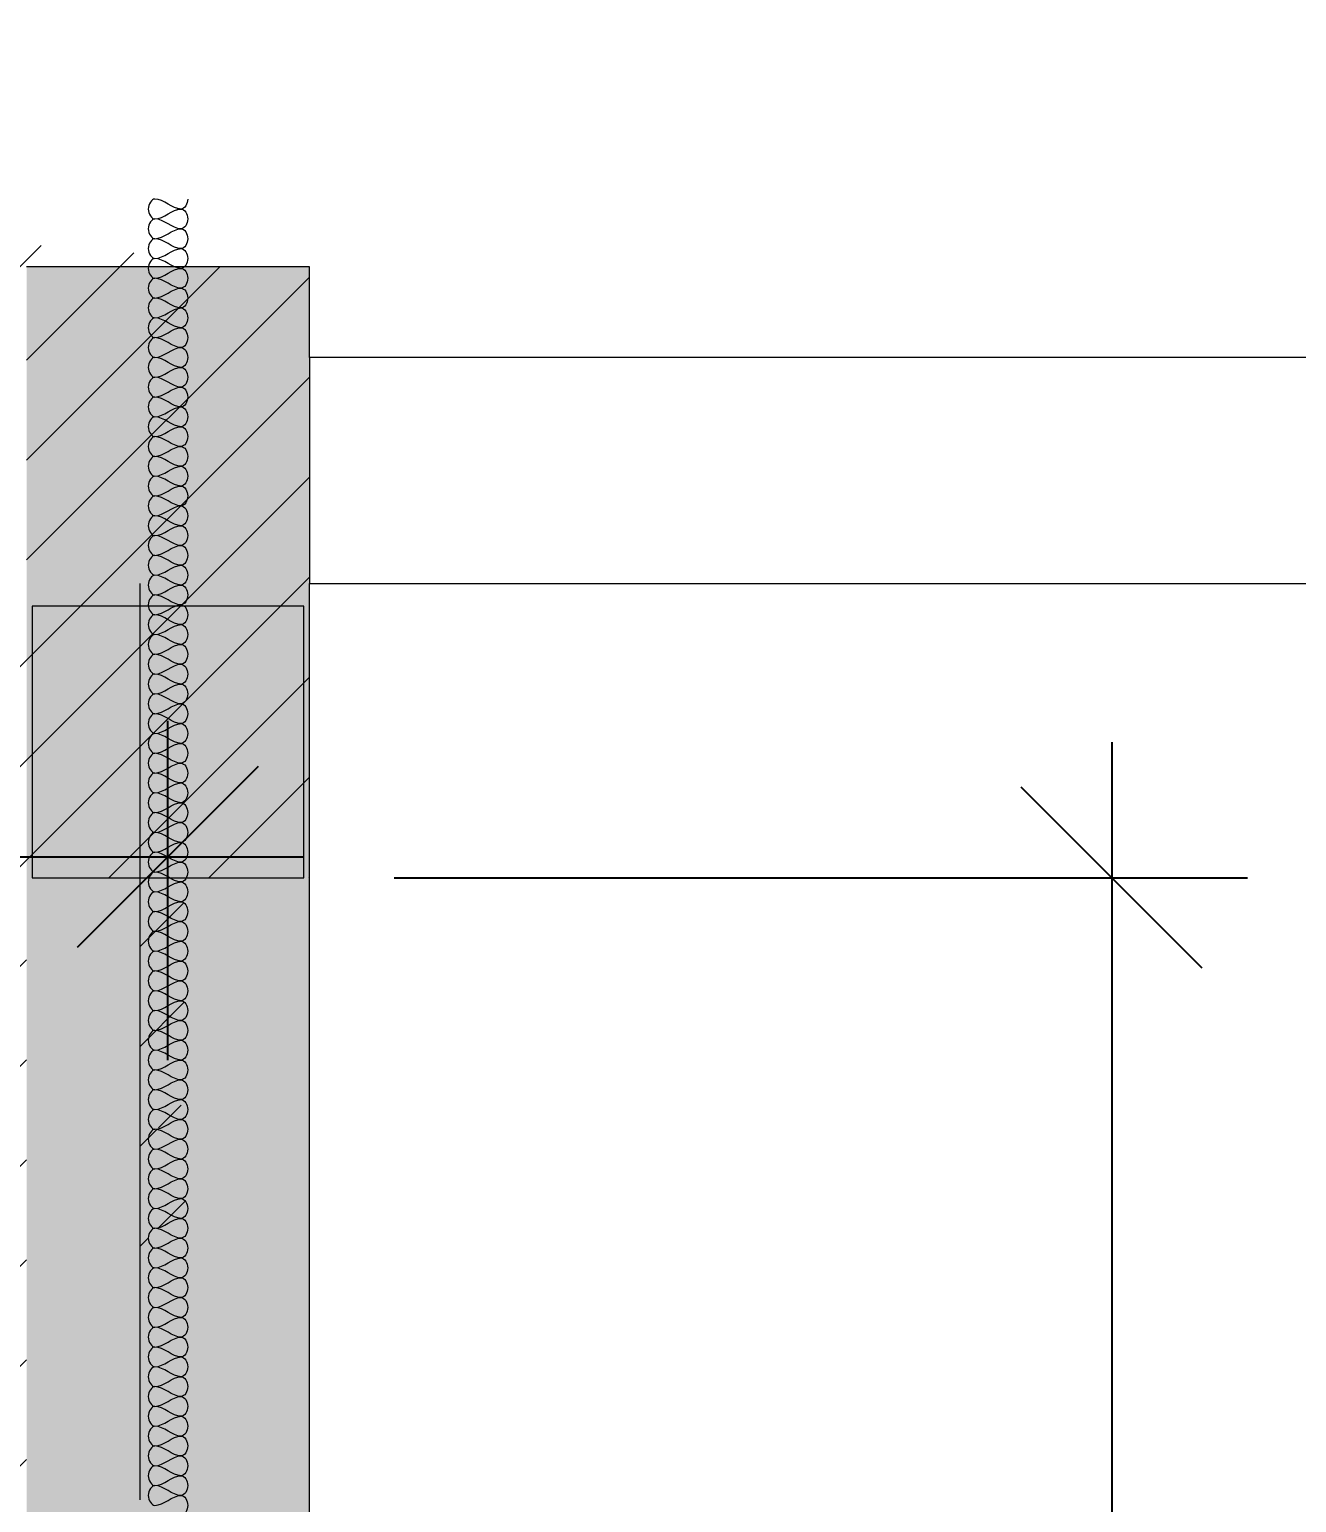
# Model space of a CAD drawing. Header units: inches. Extents: x 1913 to 24953, y -2945 to 1064.
# Drawn here: x 16488.9 to 16600.9, y -362 to -231.7 of the extents above; entities that cross this region are included whole.
import ezdxf

# ---------------------------------------------------------------- set-up
doc = ezdxf.new("R2010")
doc.units = ezdxf.units.IN
doc.header["$MEASUREMENT"] = 0
doc.linetypes.add('Overhead 1_16_', pattern=[0.101562, 0.0625, -0.039062])
for name, color, linetype, lineweight in [('A-ANNO-DIMS', 211, 'Continuous', 9), ('A-COLS', 52, 'Continuous', 9), ('A-DETL', 90, 'Continuous', 9), ('A-FLOR-OVHD', 1, 'Overhead 1_16_', 9), ('A-WALL', 113, 'Continuous', 13)]:
    doc.layers.add(name, color=color, linetype=linetype, lineweight=lineweight)
doc.styles.add('Arial', font='arial.ttf', dxfattribs={"height": 12})
doc.dimstyles.new('Linear_-_3_32__Arial', dxfattribs={"dimscale": 12, "dimtxt": 12.243113, "dimasz": 1.333333, "dimexe": 1, "dimexo": 0.666667, "dimgap": 0.666667, "dimtad": 1, "dimdec": 5, "dimrnd": 0.03125, "dimzin": 1, "dimdsep": 46, "dimlunit": 4, "dimtxsty": 'Arial', "dimblk1": 'OBLIQUE', "dimblk2": 'OBLIQUE', "dimsah": 1, "dimcen": 0.09, "dimdle": 1, "dimazin": 0, "dimtfac": 1, "dimtdec": 4, "dimtix": 1, "dimtmove": 0, "dimatfit": 3, "dimfxl": 1, "dimtvp": 1, "dimtfill": 1, "dimfrac": 2, "dimtolj": 1, "dimtzin": 0, "dimarcsym": 2})

# ---------------------------------------------------------------- blocks, each defined once
blk = doc.blocks.new('_Oblique')
at = {"color": 0, "linetype": 'ByBlock', "lineweight": -2}
blk.add_line((-0.5, -0.5), (0.5, 0.5), dxfattribs=at)
blk = doc.blocks.new('*D324')
at = {"layer": 'A-ANNO-DIMS', "color": 0, "lineweight": -2, "transparency": 16777216}
for p, q in [((16737.05, 581.29), (16737.05, -1746.71)), ((16506.43, 569.29), (16749.05, 569.29)), ((16509.15, -1734.71), (16749.05, -1734.71))]:
    blk.add_line(p, q, dxfattribs=at)
at = {"layer": 'Defpoints', "color": 0, "lineweight": 0, "transparency": 16777216}
for p in [(16498.43, 569.29), (16501.15, -1734.71), (16737.05, -1734.71)]:
    blk.add_point(p, dxfattribs=at)
at = {"layer": 'A-ANNO-DIMS', "color": 0, "lineweight": -2, "transparency": 16777216, "xscale": 16, "yscale": 16, "zscale": 16}
for p, rotation in [((16737.05, 569.29), 90), ((16737.05, -1734.71), 270)]:
    blk.add_blockref('_Oblique', p, dxfattribs=dict(at, rotation=rotation))
at = {"layer": 'A-ANNO-DIMS', "color": 0, "lineweight": 0, "transparency": 16777216, "insert": (16722.92, -582.71), "char_height": 12, "width": 73.4587, "attachment_point": 5, "rotation": 90, "style": 'Arial'}
blk.add_mtext('\\A1;192\'-0"', dxfattribs=at)
blk = doc.blocks.new('*D379')
at = {"layer": 'A-ANNO-DIMS', "color": 0, "lineweight": -2, "transparency": 16777216}
for p, q in [((16584.59, -294.71), (16584.59, -606.71)), ((16521.15, -306.71), (16596.59, -306.71)), ((16521.15, -594.71), (16596.59, -594.71))]:
    blk.add_line(p, q, dxfattribs=at)
at = {"layer": 'Defpoints', "color": 0, "lineweight": 0, "transparency": 16777216}
for p in [(16513.15, -306.71), (16513.15, -594.71), (16584.59, -594.71)]:
    blk.add_point(p, dxfattribs=at)
at = {"layer": 'A-ANNO-DIMS', "color": 0, "lineweight": -2, "transparency": 16777216, "xscale": 16, "yscale": 16, "zscale": 16}
for p, rotation in [((16584.59, -306.71), 90), ((16584.59, -594.71), 270)]:
    blk.add_blockref('_Oblique', p, dxfattribs=dict(at, rotation=rotation))
at = {"layer": 'A-ANNO-DIMS', "color": 0, "lineweight": 0, "transparency": 16777216, "insert": (16570.47, -450.71), "char_height": 12, "width": 51.3081, "attachment_point": 5, "rotation": 90, "style": 'Arial'}
blk.add_mtext('\\A1;24\'-0"', dxfattribs=at)
blk = doc.blocks.new('*D389')
at = {"layer": 'A-ANNO-DIMS', "color": 0, "lineweight": -2, "transparency": 16777216}
for p, q in [((16705.05, -1182.71), (16705.05, -258.71)), ((16661.39, -270.71), (16717.05, -270.71)), ((16521.65, -1170.71), (16717.05, -1170.71))]:
    blk.add_line(p, q, dxfattribs=at)
at = {"layer": 'Defpoints', "color": 0, "lineweight": 0, "transparency": 16777216}
for p in [(16653.39, -270.71), (16705.05, -270.71), (16513.65, -1170.71)]:
    blk.add_point(p, dxfattribs=at)
at = {"layer": 'A-ANNO-DIMS', "color": 0, "lineweight": -2, "transparency": 16777216, "xscale": 16, "yscale": 16, "zscale": 16}
for p, rotation in [((16705.05, -270.71), 90), ((16705.05, -1170.71), 270)]:
    blk.add_blockref('_Oblique', p, dxfattribs=dict(at, rotation=rotation))
at = {"layer": 'A-ANNO-DIMS', "color": 0, "lineweight": 0, "transparency": 16777216, "insert": (16690.92, -720.71), "char_height": 12, "width": 62.3834, "attachment_point": 5, "rotation": 90, "style": 'Arial'}
blk.add_mtext('\\A1;75\'-0"', dxfattribs=at)
blk = doc.blocks.new('*D390')
at = {"layer": 'A-ANNO-DIMS', "color": 0, "lineweight": -2, "transparency": 16777216}
for p, q in [((16705.05, -282.71), (16705.05, 581.29)), ((16509.15, 569.29), (16717.05, 569.29)), ((16674.23, -270.71), (16717.05, -270.71))]:
    blk.add_line(p, q, dxfattribs=at)
at = {"layer": 'Defpoints', "color": 0, "lineweight": 0, "transparency": 16777216}
for p in [(16501.15, 569.29), (16705.05, 569.29), (16666.23, -270.71)]:
    blk.add_point(p, dxfattribs=at)
at = {"layer": 'A-ANNO-DIMS', "color": 0, "lineweight": -2, "transparency": 16777216, "xscale": 16, "yscale": 16, "zscale": 16}
for p, rotation in [((16705.05, 569.29), 90), ((16705.05, -270.71), 270)]:
    blk.add_blockref('_Oblique', p, dxfattribs=dict(at, rotation=rotation))
at = {"layer": 'A-ANNO-DIMS', "color": 0, "lineweight": 0, "transparency": 16777216, "insert": (16690.92, 149.29), "char_height": 12, "width": 62.3834, "attachment_point": 5, "rotation": 90, "style": 'Arial'}
blk.add_mtext('\\A1;70\'-0"', dxfattribs=at)
blk = doc.blocks.new('*D391')
at = {"layer": 'A-ANNO-DIMS', "color": 0, "lineweight": -2, "transparency": 16777216}
for p, q in [((16381.15, -318.6), (16381.15, -292.85)), ((16501.15, -322.85), (16501.15, -292.85)), ((16369.15, -304.85), (16513.15, -304.85))]:
    blk.add_line(p, q, dxfattribs=at)
at = {"layer": 'Defpoints', "color": 0, "lineweight": 0, "transparency": 16777216}
for p in [(16501.15, -304.85), (16381.15, -326.6), (16501.15, -330.85)]:
    blk.add_point(p, dxfattribs=at)
at = {"layer": 'A-ANNO-DIMS', "color": 0, "lineweight": -2, "transparency": 16777216, "xscale": 16, "yscale": 16, "zscale": 16, "rotation": 180}
blk.add_blockref('_Oblique', (16381.15, -304.85), dxfattribs=at)
at = {"layer": 'A-ANNO-DIMS', "color": 0, "lineweight": -2, "transparency": 16777216, "xscale": 16, "yscale": 16, "zscale": 16}
blk.add_blockref('_Oblique', (16501.15, -304.85), dxfattribs=at)
at = {"layer": 'A-ANNO-DIMS', "color": 0, "lineweight": 0, "transparency": 16777216, "insert": (16441.15, -290.73), "char_height": 12, "width": 62.3834, "attachment_point": 5, "style": 'Arial'}
blk.add_mtext('\\A1;10\'-0"', dxfattribs=at)

msp = doc.modelspace()

# ---------------------------------------------------------------- hatches: boundary and pattern name
at = {"lineweight": 0, "ltscale": 0.5}
h = msp.add_hatch(dxfattribs=at)
h.set_pattern_fill('ANSI31', color=256, scale=50)
h.paths.add_polyline_path([(16488.653809, -252.706329), (16478.653809, -252.706329), (16478.653809, -260.706329), (16488.653809, -260.706329)], flags=16)
edge = h.paths.add_edge_path()
edge.add_line((16488.653809, -216.706329), (16488.653809, -216.639736))
edge.add_arc((16488.653809, -252.706329), 36.066593, 90, 176.82114776)
edge.add_line((16452.642712, -250.706329), (16488.653809, -250.706329))
edge.add_line((16488.653809, -250.706329), (16499.745358, -251.593653))
edge.add_spline(control_points=[(16499.987143, -251.956329), (16499.712157, -251.956329), (16499.095462, -251.081329), (16499.712157, -250.206329), (16499.987143, -250.206329)], knot_values=[0, 0, 0, 0, 1.4142135624, 2.8284271247, 2.8284271247, 2.8284271247, 2.8284271247], degree=3, periodic=0)
edge.add_spline(control_points=[(16502.320476, -247.581329), (16501.518761, -247.581329), (16500.788858, -248.456329), (16499.987143, -248.456329)], knot_values=[0, 0, 0, 0, 4.1231056256, 4.1231056256, 4.1231056256, 4.1231056256], degree=3, periodic=0)
edge.add_spline(control_points=[(16499.987143, -248.456329), (16499.712157, -248.456329), (16499.095462, -247.581329), (16499.712157, -246.706329), (16499.987143, -246.706329)], knot_values=[0, 0, 0, 0, 1.4142135624, 2.8284271247, 2.8284271247, 2.8284271247, 2.8284271247], degree=3, periodic=0)
edge.add_spline(control_points=[(16499.987143, -246.706329), (16500.788858, -246.706329), (16501.518761, -247.581329), (16502.320476, -247.581329)], knot_values=[0, 0, 0, 0, 4.1231056256, 4.1231056256, 4.1231056256, 4.1231056256], degree=3, periodic=0)
edge.add_spline(control_points=[(16502.320476, -247.581329), (16502.595462, -247.581329), (16503.212157, -248.456329), (16502.595462, -249.331329), (16502.320476, -249.331329)], knot_values=[0, 0, 0, 0, 1.4142135624, 2.8284271247, 2.8284271247, 2.8284271247, 2.8284271247], degree=3, periodic=0)
edge.add_spline(control_points=[(16499.987143, -251.956329), (16500.788858, -251.956329), (16501.518761, -251.081329), (16502.320476, -251.081329)], knot_values=[0, 0, 0, 0, 4.1231056256, 4.1231056256, 4.1231056256, 4.1231056256], degree=3, periodic=0)
edge.add_spline(control_points=[(16502.320476, -251.081329), (16502.595462, -251.081329), (16503.111347, -251.813295), (16502.764123, -252.545261), (16502.58894, -252.706329)], knot_values=[0, 0, 0, 0, 1.4142135624, 2.3660714386, 2.3660714386, 2.3660714386, 2.3660714386], degree=3, periodic=0)
edge.add_line((16503.694614, -252.706329), (16513.653809, -252.706329))
edge.add_line((16513.653809, -252.706329), (16513.653809, -260.706329))
edge.add_line((16513.653809, -260.706329), (16513.653809, -280.706329))
edge.add_line((16513.653809, -280.706329), (16513.653809, -306.706329))
edge.add_line((16513.653809, -306.706329), (16503.737143, -306.706329))
edge.add_spline(control_points=[(16502.320476, -307.081329), (16502.595462, -307.081329), (16503.212157, -307.956329), (16502.595462, -308.831329), (16502.320476, -308.831329)], knot_values=[0, 0, 0, 0, 1.4142135624, 2.8284271247, 2.8284271247, 2.8284271247, 2.8284271247], degree=3, periodic=0)
edge.add_spline(control_points=[(16502.320476, -308.831329), (16502.595462, -308.831329), (16503.212157, -309.706329), (16502.595462, -310.581329), (16502.320476, -310.581329)], knot_values=[0, 0, 0, 0, 1.4142135624, 2.8284271247, 2.8284271247, 2.8284271247, 2.8284271247], degree=3, periodic=0)
edge.add_spline(control_points=[(16502.320476, -312.331329), (16501.518761, -312.331329), (16500.788858, -313.206329), (16499.987143, -313.206329)], knot_values=[0, 0, 0, 0, 4.1231056256, 4.1231056256, 4.1231056256, 4.1231056256], degree=3, periodic=0)
edge.add_spline(control_points=[(16502.320476, -312.331329), (16502.595462, -312.331329), (16503.212157, -313.206329), (16502.595462, -314.081329), (16502.320476, -314.081329)], knot_values=[0, 0, 0, 0, 1.4142135624, 2.8284271247, 2.8284271247, 2.8284271247, 2.8284271247], degree=3, periodic=0)
edge.add_spline(control_points=[(16502.320476, -314.081329), (16502.595462, -314.081329), (16503.212157, -314.956329), (16502.595462, -315.831329), (16502.320476, -315.831329)], knot_values=[0, 0, 0, 0, 1.4142135624, 2.8284271247, 2.8284271247, 2.8284271247, 2.8284271247], degree=3, periodic=0)
edge.add_spline(control_points=[(16502.320476, -317.581329), (16501.518761, -317.581329), (16500.788858, -318.456329), (16499.987143, -318.456329)], knot_values=[0, 0, 0, 0, 4.1231056256, 4.1231056256, 4.1231056256, 4.1231056256], degree=3, periodic=0)
edge.add_spline(control_points=[(16502.320476, -317.581329), (16502.595462, -317.581329), (16503.212157, -318.456329), (16502.595462, -319.331329), (16502.320476, -319.331329)], knot_values=[0, 0, 0, 0, 1.4142135624, 2.8284271247, 2.8284271247, 2.8284271247, 2.8284271247], degree=3, periodic=0)
edge.add_spline(control_points=[(16502.320476, -319.331329), (16502.595462, -319.331329), (16503.212157, -320.206329), (16502.595462, -321.081329), (16502.320476, -321.081329)], knot_values=[0, 0, 0, 0, 1.4142135624, 2.8284271247, 2.8284271247, 2.8284271247, 2.8284271247], degree=3, periodic=0)
edge.add_spline(control_points=[(16502.320476, -322.831329), (16501.518761, -322.831329), (16500.788858, -323.706329), (16499.987143, -323.706329)], knot_values=[0, 0, 0, 0, 4.1231056256, 4.1231056256, 4.1231056256, 4.1231056256], degree=3, periodic=0)
edge.add_spline(control_points=[(16502.320476, -322.831329), (16502.595462, -322.831329), (16503.212157, -323.706329), (16502.595462, -324.581329), (16502.320476, -324.581329)], knot_values=[0, 0, 0, 0, 1.4142135624, 2.8284271247, 2.8284271247, 2.8284271247, 2.8284271247], degree=3, periodic=0)
edge.add_spline(control_points=[(16502.320476, -324.581329), (16502.595462, -324.581329), (16503.212157, -325.456329), (16502.595462, -326.331329), (16502.320476, -326.331329)], knot_values=[0, 0, 0, 0, 1.4142135624, 2.8284271247, 2.8284271247, 2.8284271247, 2.8284271247], degree=3, periodic=0)
edge.add_spline(control_points=[(16502.320476, -328.081329), (16501.518761, -328.081329), (16500.788858, -328.956329), (16499.987143, -328.956329)], knot_values=[0, 0, 0, 0, 4.1231056256, 4.1231056256, 4.1231056256, 4.1231056256], degree=3, periodic=0)
edge.add_spline(control_points=[(16502.320476, -328.081329), (16502.595462, -328.081329), (16503.212157, -328.956329), (16502.595462, -329.831329), (16502.320476, -329.831329)], knot_values=[0, 0, 0, 0, 1.4142135624, 2.8284271247, 2.8284271247, 2.8284271247, 2.8284271247], degree=3, periodic=0)
edge.add_spline(control_points=[(16502.320476, -329.831329), (16502.595462, -329.831329), (16503.212157, -330.706329), (16502.595462, -331.581329), (16502.320476, -331.581329)], knot_values=[0, 0, 0, 0, 1.4142135624, 2.8284271247, 2.8284271247, 2.8284271247, 2.8284271247], degree=3, periodic=0)
edge.add_spline(control_points=[(16502.320476, -333.331329), (16501.518761, -333.331329), (16500.788858, -334.206329), (16499.987143, -334.206329)], knot_values=[0, 0, 0, 0, 4.1231056256, 4.1231056256, 4.1231056256, 4.1231056256], degree=3, periodic=0)
edge.add_spline(control_points=[(16502.320476, -333.331329), (16502.595462, -333.331329), (16503.212157, -334.206329), (16502.595462, -335.081329), (16502.320476, -335.081329)], knot_values=[0, 0, 0, 0, 1.4142135624, 2.8284271247, 2.8284271247, 2.8284271247, 2.8284271247], degree=3, periodic=0)
edge.add_spline(control_points=[(16502.320476, -335.081329), (16502.595462, -335.081329), (16503.212157, -335.956329), (16502.595462, -336.831329), (16502.320476, -336.831329)], knot_values=[0, 0, 0, 0, 1.4142135624, 2.8284271247, 2.8284271247, 2.8284271247, 2.8284271247], degree=3, periodic=0)
edge.add_spline(control_points=[(16499.987143, -335.956329), (16500.788858, -335.956329), (16501.518761, -336.831329), (16502.320476, -336.831329)], knot_values=[0, 0, 0, 0, 4.1231056256, 4.1231056256, 4.1231056256, 4.1231056256], degree=3, periodic=0)
edge.add_spline(control_points=[(16502.320476, -336.831329), (16502.595462, -336.831329), (16503.212157, -337.706329), (16502.595462, -338.581329), (16502.320476, -338.581329)], knot_values=[0, 0, 0, 0, 1.4142135624, 2.8284271247, 2.8284271247, 2.8284271247, 2.8284271247], degree=3, periodic=0)
edge.add_spline(control_points=[(16502.320476, -338.581329), (16501.518761, -338.581329), (16500.788858, -337.706329), (16499.987143, -337.706329)], knot_values=[0, 0, 0, 0, 4.1231056256, 4.1231056256, 4.1231056256, 4.1231056256], degree=3, periodic=0)
edge.add_spline(control_points=[(16499.987143, -337.706329), (16499.712157, -337.706329), (16499.095462, -338.581329), (16499.712157, -339.456329), (16499.987143, -339.456329)], knot_values=[0, 0, 0, 0, 1.4142135624, 2.8284271247, 2.8284271247, 2.8284271247, 2.8284271247], degree=3, periodic=0)
edge.add_line((16498.653809, -339.706329), (16498.653809, -306.706329))
edge.add_line((16498.653809, -306.706329), (16488.653809, -306.706329))
edge.add_line((16488.653809, -306.706329), (16488.653809, -361.706329))
edge.add_line((16488.653809, -361.706329), (16478.653809, -361.706329))
edge.add_line((16478.653809, -361.706329), (16478.653809, -280.706329))
edge.add_line((16478.653809, -280.706329), (16488.653809, -280.706329))
edge.add_line((16488.653809, -280.706329), (16488.653809, -260.706329))
edge.add_line((16488.653809, -260.706329), (16478.653809, -260.706329))
edge.add_line((16478.653809, -260.706329), (16478.653809, -252.706329))
edge.add_line((16478.653809, -252.706329), (16452.587216, -252.706329))
edge.add_arc((16488.653809, -252.706329), 36.066593, 106.09703261, 180, ccw=False)
edge.add_line((16478.653809, -218.05378), (16478.653809, -21.706329))
edge.add_line((16478.653809, -21.706329), (16488.653809, -21.706329))
edge.add_line((16488.653809, -21.706329), (16488.653809, -216.706329))
edge.add_line((16488.653809, -216.706329), (16490.844497, -216.706329))
edge.add_arc((16488.653809, -252.706329), 36.066593, 86.51770616, 93.48229384)
edge.add_line((16486.463121, -216.706329), (16488.653809, -216.706329))
h.paths.add_polyline_path([(16488.653809, -11.706329), (16202.153809, -11.706329), (16202.153809, -21.706329), (16488.653809, -21.706329)])
at = {"layer": 'A-FLOR-OVHD', "lineweight": 0, "true_color": 0x636466}
h = msp.add_hatch(dxfattribs=at)
h.set_pattern_fill('FP_1', color=251, style=0, pattern_type=2)
h.set_pattern_definition([(50, (15633.552, 194.942), (36.72335, -3.213), [3.84, -42.24]), (355, (15633.552, 194.94), (-7.1044, 38.51274), [3.072, -33.792]), (100.451, (15636.612, 194.674), (29.62024, 35.29956), [3.263, -35.898]), (46.184, (15633.552, 205.18), (54.6425, -8.4752), [5.76, -63.36]), (96.636, (15638.106, 204.476), (47.854, 49.8752), [4.895, -53.848]), (351.184, (15633.55, 205.18), (47.8553, 49.8749), [4.608, -50.688]), (21, (15638.672, 202.622), (30.56126, -20.614), [3.84, -42.24]), (326, (15638.672, 202.62), (12.4577, 37.1283), [3.072, -33.792]), (71.451, (15641.22, 200.904), (43.02, 16.5135), [3.263, -35.898]), (37.5, (15633.552, 194.942), (0.6228, 17.04428), [1.69, -31.693, 1.69, -32.614, -33.92]), (37.5, (15633.552, 194.942), (0.6228, 17.04428), [-67.686, 1.69, -32.23]), (7.5, (15633.552, 194.942), (13.4694, 20.19387), [1.69, -17.869, 1.69, -30.925, -12.928]), (7.5, (15633.552, 194.942), (13.4694, 20.19387), [-52.173, 1.69, -11.238]), (327.5, (15622.134, 194.942), (27.33168, -1.15522), [1.69, -11.11, 1.69, -38.246, -52.992]), (327.5, (15622.134, 194.942), (27.33168, -1.15522), [-52.736, 1.69, -51.302]), (317.5, (15617.014, 194.942), (29.85903, 5.12498), [1.69, -14.95, 1.69, -24.832, -37.632]), (317.5, (15617.014, 194.942), (29.85903, 5.12498), [-43.162, 1.69, -35.942])])
h.paths.add_polyline_path([(16488.653809, -252.706329), (16513.653809, -252.706329), (16513.653809, -260.706329), (16513.653809, -280.706329), (16513.653809, -1170.706329), (16488.653809, -1170.706329), (16488.653809, -496.706329), (16488.653809, -476.706329), (16488.653809, -371.706329), (16488.653809, -361.706329), (16488.653809, -280.706329), (16488.653809, -260.706329)], flags=0)
h.paths.add_polyline_path([(16488.653809, -11.706329), (16513.653809, -11.706329), (16513.653809, -216.706329), (16488.653809, -216.706329)], flags=0)

# ---------------------------------------------------------------- linework, layer by layer
at = {"layer": 'A-COLS', "lineweight": 0}
for p, q in [((16513.153809, -282.706329), (16489.153809, -282.706329)), ((16489.153809, -282.706329), (16489.153809, -306.706329)), ((16513.153809, -306.706329), (16513.153809, -282.706329)), ((16489.153809, -306.706329), (16513.153809, -306.706329))]:
    msp.add_line(p, q, dxfattribs=at)
at = {"layer": 'A-DETL', "lineweight": 0}
for points in [[(16499.987143, -246.706329), (16499.712157, -246.706329), (16499.095462, -247.581329), (16499.712157, -248.456329), (16499.987143, -248.456329)], [(16502.320476, -247.581329), (16501.518761, -247.581329), (16500.788858, -246.706329), (16499.987143, -246.706329)], [(16502.903809, -246.706329), (16502.903809, -247.118808), (16502.595462, -247.581329), (16502.320476, -247.581329)], [(16499.987143, -248.456329), (16499.712157, -248.456329), (16499.095462, -249.331329), (16499.712157, -250.206329), (16499.987143, -250.206329)], [(16499.987143, -248.456329), (16500.788858, -248.456329), (16501.518761, -247.581329), (16502.320476, -247.581329)], [(16502.320476, -249.331329), (16501.518761, -249.331329), (16500.788858, -248.456329), (16499.987143, -248.456329)], [(16502.320476, -247.581329), (16502.595462, -247.581329), (16503.212157, -248.456329), (16502.595462, -249.331329), (16502.320476, -249.331329)], [(16499.987143, -250.206329), (16500.788858, -250.206329), (16501.518761, -249.331329), (16502.320476, -249.331329)], [(16502.320476, -249.331329), (16502.595462, -249.331329), (16503.212157, -250.206329), (16502.595462, -251.081329), (16502.320476, -251.081329)], [(16499.987143, -250.206329), (16499.712157, -250.206329), (16499.095462, -251.081329), (16499.712157, -251.956329), (16499.987143, -251.956329)], [(16502.320476, -251.081329), (16501.518761, -251.081329), (16500.788858, -250.206329), (16499.987143, -250.206329)], [(16499.987143, -251.956329), (16500.788858, -251.956329), (16501.518761, -251.081329), (16502.320476, -251.081329)], [(16502.320476, -251.081329), (16502.595462, -251.081329), (16503.212157, -251.956329), (16502.595462, -252.831329), (16502.320476, -252.831329)], [(16499.987143, -251.956329), (16499.712157, -251.956329), (16499.095462, -252.831329), (16499.712157, -253.706329), (16499.987143, -253.706329)], [(16502.320476, -252.831329), (16501.518761, -252.831329), (16500.788858, -251.956329), (16499.987143, -251.956329)], [(16499.987143, -253.706329), (16499.712157, -253.706329), (16499.095462, -254.581329), (16499.712157, -255.456329), (16499.987143, -255.456329)], [(16499.987143, -253.706329), (16500.788858, -253.706329), (16501.518761, -252.831329), (16502.320476, -252.831329)], [(16502.320476, -254.581329), (16501.518761, -254.581329), (16500.788858, -253.706329), (16499.987143, -253.706329)], [(16502.320476, -252.831329), (16502.595462, -252.831329), (16503.212157, -253.706329), (16502.595462, -254.581329), (16502.320476, -254.581329)], [(16499.987143, -255.456329), (16500.788858, -255.456329), (16501.518761, -254.581329), (16502.320476, -254.581329)], [(16502.320476, -254.581329), (16502.595462, -254.581329), (16503.212157, -255.456329), (16502.595462, -256.331329), (16502.320476, -256.331329)], [(16499.987143, -255.456329), (16499.712157, -255.456329), (16499.095462, -256.331329), (16499.712157, -257.206329), (16499.987143, -257.206329)], [(16502.320476, -256.331329), (16501.518761, -256.331329), (16500.788858, -255.456329), (16499.987143, -255.456329)], [(16499.987143, -257.206329), (16500.788858, -257.206329), (16501.518761, -256.331329), (16502.320476, -256.331329)], [(16502.320476, -256.331329), (16502.595462, -256.331329), (16503.212157, -257.206329), (16502.595462, -258.081329), (16502.320476, -258.081329)], [(16499.987143, -257.206329), (16499.712157, -257.206329), (16499.095462, -258.081329), (16499.712157, -258.956329), (16499.987143, -258.956329)], [(16502.320476, -258.081329), (16501.518761, -258.081329), (16500.788858, -257.206329), (16499.987143, -257.206329)], [(16499.987143, -258.956329), (16499.712157, -258.956329), (16499.095462, -259.831329), (16499.712157, -260.706329), (16499.987143, -260.706329)], [(16499.987143, -258.956329), (16500.788858, -258.956329), (16501.518761, -258.081329), (16502.320476, -258.081329)], [(16502.320476, -259.831329), (16501.518761, -259.831329), (16500.788858, -258.956329), (16499.987143, -258.956329)], [(16502.320476, -258.081329), (16502.595462, -258.081329), (16503.212157, -258.956329), (16502.595462, -259.831329), (16502.320476, -259.831329)], [(16499.987143, -260.706329), (16500.788858, -260.706329), (16501.518761, -259.831329), (16502.320476, -259.831329)], [(16502.320476, -259.831329), (16502.595462, -259.831329), (16503.212157, -260.706329), (16502.595462, -261.581329), (16502.320476, -261.581329)], [(16499.987143, -260.706329), (16499.712157, -260.706329), (16499.095462, -261.581329), (16499.712157, -262.456329), (16499.987143, -262.456329)], [(16502.320476, -261.581329), (16501.518761, -261.581329), (16500.788858, -260.706329), (16499.987143, -260.706329)], [(16499.987143, -262.456329), (16500.788858, -262.456329), (16501.518761, -261.581329), (16502.320476, -261.581329)], [(16502.320476, -261.581329), (16502.595462, -261.581329), (16503.212157, -262.456329), (16502.595462, -263.331329), (16502.320476, -263.331329)], [(16499.987143, -262.456329), (16499.712157, -262.456329), (16499.095462, -263.331329), (16499.712157, -264.206329), (16499.987143, -264.206329)], [(16502.320476, -263.331329), (16501.518761, -263.331329), (16500.788858, -262.456329), (16499.987143, -262.456329)], [(16499.987143, -264.206329), (16499.712157, -264.206329), (16499.095462, -265.081329), (16499.712157, -265.956329), (16499.987143, -265.956329)], [(16499.987143, -264.206329), (16500.788858, -264.206329), (16501.518761, -263.331329), (16502.320476, -263.331329)], [(16502.320476, -265.081329), (16501.518761, -265.081329), (16500.788858, -264.206329), (16499.987143, -264.206329)], [(16502.320476, -263.331329), (16502.595462, -263.331329), (16503.212157, -264.206329), (16502.595462, -265.081329), (16502.320476, -265.081329)], [(16499.987143, -265.956329), (16500.788858, -265.956329), (16501.518761, -265.081329), (16502.320476, -265.081329)], [(16502.320476, -265.081329), (16502.595462, -265.081329), (16503.212157, -265.956329), (16502.595462, -266.831329), (16502.320476, -266.831329)], [(16499.987143, -265.956329), (16499.712157, -265.956329), (16499.095462, -266.831329), (16499.712157, -267.706329), (16499.987143, -267.706329)], [(16502.320476, -266.831329), (16501.518761, -266.831329), (16500.788858, -265.956329), (16499.987143, -265.956329)], [(16499.987143, -267.706329), (16500.788858, -267.706329), (16501.518761, -266.831329), (16502.320476, -266.831329)], [(16502.320476, -266.831329), (16502.595462, -266.831329), (16503.212157, -267.706329), (16502.595462, -268.581329), (16502.320476, -268.581329)], [(16499.987143, -267.706329), (16499.712157, -267.706329), (16499.095462, -268.581329), (16499.712157, -269.456329), (16499.987143, -269.456329)], [(16502.320476, -268.581329), (16501.518761, -268.581329), (16500.788858, -267.706329), (16499.987143, -267.706329)], [(16499.987143, -269.456329), (16499.712157, -269.456329), (16499.095462, -270.331329), (16499.712157, -271.206329), (16499.987143, -271.206329)], [(16499.987143, -269.456329), (16500.788858, -269.456329), (16501.518761, -268.581329), (16502.320476, -268.581329)], [(16502.320476, -270.331329), (16501.518761, -270.331329), (16500.788858, -269.456329), (16499.987143, -269.456329)], [(16502.320476, -268.581329), (16502.595462, -268.581329), (16503.212157, -269.456329), (16502.595462, -270.331329), (16502.320476, -270.331329)], [(16499.987143, -271.206329), (16500.788858, -271.206329), (16501.518761, -270.331329), (16502.320476, -270.331329)], [(16502.320476, -270.331329), (16502.595462, -270.331329), (16503.212157, -271.206329), (16502.595462, -272.081329), (16502.320476, -272.081329)], [(16499.987143, -271.206329), (16499.712157, -271.206329), (16499.095462, -272.081329), (16499.712157, -272.956329), (16499.987143, -272.956329)], [(16502.320476, -272.081329), (16501.518761, -272.081329), (16500.788858, -271.206329), (16499.987143, -271.206329)], [(16499.987143, -272.956329), (16500.788858, -272.956329), (16501.518761, -272.081329), (16502.320476, -272.081329)], [(16502.320476, -272.081329), (16502.595462, -272.081329), (16503.212157, -272.956329), (16502.595462, -273.831329), (16502.320476, -273.831329)], [(16499.987143, -272.956329), (16499.712157, -272.956329), (16499.095462, -273.831329), (16499.712157, -274.706329), (16499.987143, -274.706329)], [(16502.320476, -273.831329), (16501.518761, -273.831329), (16500.788858, -272.956329), (16499.987143, -272.956329)], [(16499.987143, -274.706329), (16499.712157, -274.706329), (16499.095462, -275.581329), (16499.712157, -276.456329), (16499.987143, -276.456329)], [(16499.987143, -274.706329), (16500.788858, -274.706329), (16501.518761, -273.831329), (16502.320476, -273.831329)], [(16502.320476, -275.581329), (16501.518761, -275.581329), (16500.788858, -274.706329), (16499.987143, -274.706329)], [(16502.320476, -273.831329), (16502.595462, -273.831329), (16503.212157, -274.706329), (16502.595462, -275.581329), (16502.320476, -275.581329)], [(16499.987143, -276.456329), (16500.788858, -276.456329), (16501.518761, -275.581329), (16502.320476, -275.581329)], [(16502.320476, -275.581329), (16502.595462, -275.581329), (16503.212157, -276.456329), (16502.595462, -277.331329), (16502.320476, -277.331329)], [(16499.987143, -276.456329), (16499.712157, -276.456329), (16499.095462, -277.331329), (16499.712157, -278.206329), (16499.987143, -278.206329)], [(16502.320476, -277.331329), (16501.518761, -277.331329), (16500.788858, -276.456329), (16499.987143, -276.456329)], [(16499.987143, -278.206329), (16500.788858, -278.206329), (16501.518761, -277.331329), (16502.320476, -277.331329)], [(16502.320476, -277.331329), (16502.595462, -277.331329), (16503.212157, -278.206329), (16502.595462, -279.081329), (16502.320476, -279.081329)], [(16499.987143, -278.206329), (16499.712157, -278.206329), (16499.095462, -279.081329), (16499.712157, -279.956329), (16499.987143, -279.956329)], [(16502.320476, -279.081329), (16501.518761, -279.081329), (16500.788858, -278.206329), (16499.987143, -278.206329)], [(16499.987143, -279.956329), (16499.712157, -279.956329), (16499.095462, -280.831329), (16499.712157, -281.706329), (16499.987143, -281.706329)], [(16499.987143, -279.956329), (16500.788858, -279.956329), (16501.518761, -279.081329), (16502.320476, -279.081329)], [(16502.320476, -280.831329), (16501.518761, -280.831329), (16500.788858, -279.956329), (16499.987143, -279.956329)], [(16502.320476, -279.081329), (16502.595462, -279.081329), (16503.212157, -279.956329), (16502.595462, -280.831329), (16502.320476, -280.831329)], [(16499.987143, -281.706329), (16500.788858, -281.706329), (16501.518761, -280.831329), (16502.320476, -280.831329)], [(16502.320476, -280.831329), (16502.595462, -280.831329), (16503.212157, -281.706329), (16502.595462, -282.581329), (16502.320476, -282.581329)], [(16499.987143, -281.706329), (16499.712157, -281.706329), (16499.095462, -282.581329), (16499.712157, -283.456329), (16499.987143, -283.456329)], [(16502.320476, -282.581329), (16501.518761, -282.581329), (16500.788858, -281.706329), (16499.987143, -281.706329)], [(16499.987143, -283.456329), (16500.788858, -283.456329), (16501.518761, -282.581329), (16502.320476, -282.581329)], [(16502.320476, -282.581329), (16502.595462, -282.581329), (16503.212157, -283.456329), (16502.595462, -284.331329), (16502.320476, -284.331329)], [(16499.987143, -283.456329), (16499.712157, -283.456329), (16499.095462, -284.331329), (16499.712157, -285.206329), (16499.987143, -285.206329)], [(16502.320476, -284.331329), (16501.518761, -284.331329), (16500.788858, -283.456329), (16499.987143, -283.456329)], [(16499.987143, -285.206329), (16499.712157, -285.206329), (16499.095462, -286.081329), (16499.712157, -286.956329), (16499.987143, -286.956329)], [(16499.987143, -285.206329), (16500.788858, -285.206329), (16501.518761, -284.331329), (16502.320476, -284.331329)], [(16502.320476, -286.081329), (16501.518761, -286.081329), (16500.788858, -285.206329), (16499.987143, -285.206329)], [(16502.320476, -284.331329), (16502.595462, -284.331329), (16503.212157, -285.206329), (16502.595462, -286.081329), (16502.320476, -286.081329)], [(16499.987143, -286.956329), (16500.788858, -286.956329), (16501.518761, -286.081329), (16502.320476, -286.081329)], [(16502.320476, -286.081329), (16502.595462, -286.081329), (16503.212157, -286.956329), (16502.595462, -287.831329), (16502.320476, -287.831329)], [(16499.987143, -286.956329), (16499.712157, -286.956329), (16499.095462, -287.831329), (16499.712157, -288.706329), (16499.987143, -288.706329)], [(16502.320476, -287.831329), (16501.518761, -287.831329), (16500.788858, -286.956329), (16499.987143, -286.956329)], [(16499.987143, -288.706329), (16500.788858, -288.706329), (16501.518761, -287.831329), (16502.320476, -287.831329)], [(16502.320476, -287.831329), (16502.595462, -287.831329), (16503.212157, -288.706329), (16502.595462, -289.581329), (16502.320476, -289.581329)], [(16499.987143, -288.706329), (16499.712157, -288.706329), (16499.095462, -289.581329), (16499.712157, -290.456329), (16499.987143, -290.456329)], [(16502.320476, -289.581329), (16501.518761, -289.581329), (16500.788858, -288.706329), (16499.987143, -288.706329)], [(16499.987143, -290.456329), (16499.712157, -290.456329), (16499.095462, -291.331329), (16499.712157, -292.206329), (16499.987143, -292.206329)], [(16499.987143, -290.456329), (16500.788858, -290.456329), (16501.518761, -289.581329), (16502.320476, -289.581329)], [(16502.320476, -291.331329), (16501.518761, -291.331329), (16500.788858, -290.456329), (16499.987143, -290.456329)], [(16502.320476, -289.581329), (16502.595462, -289.581329), (16503.212157, -290.456329), (16502.595462, -291.331329), (16502.320476, -291.331329)], [(16499.987143, -292.206329), (16500.788858, -292.206329), (16501.518761, -291.331329), (16502.320476, -291.331329)], [(16502.320476, -291.331329), (16502.595462, -291.331329), (16503.212157, -292.206329), (16502.595462, -293.081329), (16502.320476, -293.081329)], [(16499.987143, -292.206329), (16499.712157, -292.206329), (16499.095462, -293.081329), (16499.712157, -293.956329), (16499.987143, -293.956329)], [(16502.320476, -293.081329), (16501.518761, -293.081329), (16500.788858, -292.206329), (16499.987143, -292.206329)], [(16499.987143, -293.956329), (16499.712157, -293.956329), (16499.095462, -294.831329), (16499.712157, -295.706329), (16499.987143, -295.706329)], [(16499.987143, -293.956329), (16500.788858, -293.956329), (16501.518761, -293.081329), (16502.320476, -293.081329)], [(16502.320476, -294.831329), (16501.518761, -294.831329), (16500.788858, -293.956329), (16499.987143, -293.956329)], [(16502.320476, -293.081329), (16502.595462, -293.081329), (16503.212157, -293.956329), (16502.595462, -294.831329), (16502.320476, -294.831329)], [(16499.987143, -295.706329), (16500.788858, -295.706329), (16501.518761, -294.831329), (16502.320476, -294.831329)], [(16502.320476, -294.831329), (16502.595462, -294.831329), (16503.212157, -295.706329), (16502.595462, -296.581329), (16502.320476, -296.581329)], [(16499.987143, -295.706329), (16499.712157, -295.706329), (16499.095462, -296.581329), (16499.712157, -297.456329), (16499.987143, -297.456329)], [(16502.320476, -296.581329), (16501.518761, -296.581329), (16500.788858, -295.706329), (16499.987143, -295.706329)], [(16499.987143, -297.456329), (16500.788858, -297.456329), (16501.518761, -296.581329), (16502.320476, -296.581329)], [(16502.320476, -296.581329), (16502.595462, -296.581329), (16503.212157, -297.456329), (16502.595462, -298.331329), (16502.320476, -298.331329)], [(16499.987143, -297.456329), (16499.712157, -297.456329), (16499.095462, -298.331329), (16499.712157, -299.206329), (16499.987143, -299.206329)], [(16502.320476, -298.331329), (16501.518761, -298.331329), (16500.788858, -297.456329), (16499.987143, -297.456329)], [(16499.987143, -299.206329), (16499.712157, -299.206329), (16499.095462, -300.081329), (16499.712157, -300.956329), (16499.987143, -300.956329)], [(16499.987143, -299.206329), (16500.788858, -299.206329), (16501.518761, -298.331329), (16502.320476, -298.331329)], [(16502.320476, -300.081329), (16501.518761, -300.081329), (16500.788858, -299.206329), (16499.987143, -299.206329)], [(16502.320476, -298.331329), (16502.595462, -298.331329), (16503.212157, -299.206329), (16502.595462, -300.081329), (16502.320476, -300.081329)], [(16499.987143, -300.956329), (16500.788858, -300.956329), (16501.518761, -300.081329), (16502.320476, -300.081329)], [(16502.320476, -300.081329), (16502.595462, -300.081329), (16503.212157, -300.956329), (16502.595462, -301.831329), (16502.320476, -301.831329)], [(16499.987143, -300.956329), (16499.712157, -300.956329), (16499.095462, -301.831329), (16499.712157, -302.706329), (16499.987143, -302.706329)], [(16502.320476, -301.831329), (16501.518761, -301.831329), (16500.788858, -300.956329), (16499.987143, -300.956329)], [(16499.987143, -302.706329), (16500.788858, -302.706329), (16501.518761, -301.831329), (16502.320476, -301.831329)], [(16502.320476, -301.831329), (16502.595462, -301.831329), (16503.212157, -302.706329), (16502.595462, -303.581329), (16502.320476, -303.581329)], [(16499.987143, -302.706329), (16499.712157, -302.706329), (16499.095462, -303.581329), (16499.712157, -304.456329), (16499.987143, -304.456329)], [(16502.320476, -303.581329), (16501.518761, -303.581329), (16500.788858, -302.706329), (16499.987143, -302.706329)], [(16499.987143, -304.456329), (16499.712157, -304.456329), (16499.095462, -305.331329), (16499.712157, -306.206329), (16499.987143, -306.206329)], [(16499.987143, -304.456329), (16500.788858, -304.456329), (16501.518761, -303.581329), (16502.320476, -303.581329)], [(16502.320476, -305.331329), (16501.518761, -305.331329), (16500.788858, -304.456329), (16499.987143, -304.456329)], [(16502.320476, -303.581329), (16502.595462, -303.581329), (16503.212157, -304.456329), (16502.595462, -305.331329), (16502.320476, -305.331329)], [(16499.987143, -306.206329), (16500.788858, -306.206329), (16501.518761, -305.331329), (16502.320476, -305.331329)], [(16502.320476, -305.331329), (16502.595462, -305.331329), (16503.212157, -306.206329), (16502.595462, -307.081329), (16502.320476, -307.081329)], [(16499.987143, -306.206329), (16499.712157, -306.206329), (16499.095462, -307.081329), (16499.712157, -307.956329), (16499.987143, -307.956329)], [(16502.320476, -307.081329), (16501.518761, -307.081329), (16500.788858, -306.206329), (16499.987143, -306.206329)], [(16499.987143, -307.956329), (16500.788858, -307.956329), (16501.518761, -307.081329), (16502.320476, -307.081329)], [(16502.320476, -307.081329), (16502.595462, -307.081329), (16503.212157, -307.956329), (16502.595462, -308.831329), (16502.320476, -308.831329)], [(16499.987143, -307.956329), (16499.712157, -307.956329), (16499.095462, -308.831329), (16499.712157, -309.706329), (16499.987143, -309.706329)], [(16502.320476, -308.831329), (16501.518761, -308.831329), (16500.788858, -307.956329), (16499.987143, -307.956329)], [(16499.987143, -309.706329), (16499.712157, -309.706329), (16499.095462, -310.581329), (16499.712157, -311.456329), (16499.987143, -311.456329)], [(16499.987143, -309.706329), (16500.788858, -309.706329), (16501.518761, -308.831329), (16502.320476, -308.831329)], [(16502.320476, -310.581329), (16501.518761, -310.581329), (16500.788858, -309.706329), (16499.987143, -309.706329)], [(16502.320476, -308.831329), (16502.595462, -308.831329), (16503.212157, -309.706329), (16502.595462, -310.581329), (16502.320476, -310.581329)], [(16499.987143, -311.456329), (16500.788858, -311.456329), (16501.518761, -310.581329), (16502.320476, -310.581329)], [(16502.320476, -310.581329), (16502.595462, -310.581329), (16503.212157, -311.456329), (16502.595462, -312.331329), (16502.320476, -312.331329)], [(16499.987143, -311.456329), (16499.712157, -311.456329), (16499.095462, -312.331329), (16499.712157, -313.206329), (16499.987143, -313.206329)], [(16502.320476, -312.331329), (16501.518761, -312.331329), (16500.788858, -311.456329), (16499.987143, -311.456329)], [(16499.987143, -313.206329), (16500.788858, -313.206329), (16501.518761, -312.331329), (16502.320476, -312.331329)], [(16502.320476, -312.331329), (16502.595462, -312.331329), (16503.212157, -313.206329), (16502.595462, -314.081329), (16502.320476, -314.081329)], [(16499.987143, -313.206329), (16499.712157, -313.206329), (16499.095462, -314.081329), (16499.712157, -314.956329), (16499.987143, -314.956329)], [(16502.320476, -314.081329), (16501.518761, -314.081329), (16500.788858, -313.206329), (16499.987143, -313.206329)], [(16499.987143, -314.956329), (16499.712157, -314.956329), (16499.095462, -315.831329), (16499.712157, -316.706329), (16499.987143, -316.706329)], [(16499.987143, -314.956329), (16500.788858, -314.956329), (16501.518761, -314.081329), (16502.320476, -314.081329)], [(16502.320476, -315.831329), (16501.518761, -315.831329), (16500.788858, -314.956329), (16499.987143, -314.956329)], [(16502.320476, -314.081329), (16502.595462, -314.081329), (16503.212157, -314.956329), (16502.595462, -315.831329), (16502.320476, -315.831329)], [(16499.987143, -316.706329), (16500.788858, -316.706329), (16501.518761, -315.831329), (16502.320476, -315.831329)], [(16502.320476, -315.831329), (16502.595462, -315.831329), (16503.212157, -316.706329), (16502.595462, -317.581329), (16502.320476, -317.581329)], [(16499.987143, -316.706329), (16499.712157, -316.706329), (16499.095462, -317.581329), (16499.712157, -318.456329), (16499.987143, -318.456329)], [(16502.320476, -317.581329), (16501.518761, -317.581329), (16500.788858, -316.706329), (16499.987143, -316.706329)], [(16499.987143, -318.456329), (16500.788858, -318.456329), (16501.518761, -317.581329), (16502.320476, -317.581329)], [(16502.320476, -317.581329), (16502.595462, -317.581329), (16503.212157, -318.456329), (16502.595462, -319.331329), (16502.320476, -319.331329)], [(16499.987143, -318.456329), (16499.712157, -318.456329), (16499.095462, -319.331329), (16499.712157, -320.206329), (16499.987143, -320.206329)], [(16502.320476, -319.331329), (16501.518761, -319.331329), (16500.788858, -318.456329), (16499.987143, -318.456329)], [(16499.987143, -320.206329), (16499.712157, -320.206329), (16499.095462, -321.081329), (16499.712157, -321.956329), (16499.987143, -321.956329)], [(16499.987143, -320.206329), (16500.788858, -320.206329), (16501.518761, -319.331329), (16502.320476, -319.331329)], [(16502.320476, -321.081329), (16501.518761, -321.081329), (16500.788858, -320.206329), (16499.987143, -320.206329)], [(16502.320476, -319.331329), (16502.595462, -319.331329), (16503.212157, -320.206329), (16502.595462, -321.081329), (16502.320476, -321.081329)], [(16499.987143, -321.956329), (16500.788858, -321.956329), (16501.518761, -321.081329), (16502.320476, -321.081329)], [(16502.320476, -321.081329), (16502.595462, -321.081329), (16503.212157, -321.956329), (16502.595462, -322.831329), (16502.320476, -322.831329)], [(16499.987143, -321.956329), (16499.712157, -321.956329), (16499.095462, -322.831329), (16499.712157, -323.706329), (16499.987143, -323.706329)], [(16502.320476, -322.831329), (16501.518761, -322.831329), (16500.788858, -321.956329), (16499.987143, -321.956329)], [(16499.987143, -323.706329), (16500.788858, -323.706329), (16501.518761, -322.831329), (16502.320476, -322.831329)], [(16502.320476, -322.831329), (16502.595462, -322.831329), (16503.212157, -323.706329), (16502.595462, -324.581329), (16502.320476, -324.581329)], [(16499.987143, -323.706329), (16499.712157, -323.706329), (16499.095462, -324.581329), (16499.712157, -325.456329), (16499.987143, -325.456329)], [(16502.320476, -324.581329), (16501.518761, -324.581329), (16500.788858, -323.706329), (16499.987143, -323.706329)], [(16499.987143, -325.456329), (16499.712157, -325.456329), (16499.095462, -326.331329), (16499.712157, -327.206329), (16499.987143, -327.206329)], [(16499.987143, -325.456329), (16500.788858, -325.456329), (16501.518761, -324.581329), (16502.320476, -324.581329)], [(16502.320476, -326.331329), (16501.518761, -326.331329), (16500.788858, -325.456329), (16499.987143, -325.456329)], [(16502.320476, -324.581329), (16502.595462, -324.581329), (16503.212157, -325.456329), (16502.595462, -326.331329), (16502.320476, -326.331329)], [(16499.987143, -327.206329), (16500.788858, -327.206329), (16501.518761, -326.331329), (16502.320476, -326.331329)], [(16502.320476, -326.331329), (16502.595462, -326.331329), (16503.212157, -327.206329), (16502.595462, -328.081329), (16502.320476, -328.081329)], [(16499.987143, -327.206329), (16499.712157, -327.206329), (16499.095462, -328.081329), (16499.712157, -328.956329), (16499.987143, -328.956329)], [(16502.320476, -328.081329), (16501.518761, -328.081329), (16500.788858, -327.206329), (16499.987143, -327.206329)], [(16499.987143, -328.956329), (16500.788858, -328.956329), (16501.518761, -328.081329), (16502.320476, -328.081329)], [(16502.320476, -328.081329), (16502.595462, -328.081329), (16503.212157, -328.956329), (16502.595462, -329.831329), (16502.320476, -329.831329)], [(16499.987143, -328.956329), (16499.712157, -328.956329), (16499.095462, -329.831329), (16499.712157, -330.706329), (16499.987143, -330.706329)], [(16502.320476, -329.831329), (16501.518761, -329.831329), (16500.788858, -328.956329), (16499.987143, -328.956329)], [(16499.987143, -330.706329), (16499.712157, -330.706329), (16499.095462, -331.581329), (16499.712157, -332.456329), (16499.987143, -332.456329)], [(16499.987143, -330.706329), (16500.788858, -330.706329), (16501.518761, -329.831329), (16502.320476, -329.831329)], [(16502.320476, -331.581329), (16501.518761, -331.581329), (16500.788858, -330.706329), (16499.987143, -330.706329)], [(16502.320476, -329.831329), (16502.595462, -329.831329), (16503.212157, -330.706329), (16502.595462, -331.581329), (16502.320476, -331.581329)], [(16499.987143, -332.456329), (16500.788858, -332.456329), (16501.518761, -331.581329), (16502.320476, -331.581329)], [(16502.320476, -331.581329), (16502.595462, -331.581329), (16503.212157, -332.456329), (16502.595462, -333.331329), (16502.320476, -333.331329)], [(16499.987143, -332.456329), (16499.712157, -332.456329), (16499.095462, -333.331329), (16499.712157, -334.206329), (16499.987143, -334.206329)], [(16502.320476, -333.331329), (16501.518761, -333.331329), (16500.788858, -332.456329), (16499.987143, -332.456329)], [(16499.987143, -334.206329), (16500.788858, -334.206329), (16501.518761, -333.331329), (16502.320476, -333.331329)], [(16502.320476, -333.331329), (16502.595462, -333.331329), (16503.212157, -334.206329), (16502.595462, -335.081329), (16502.320476, -335.081329)], [(16499.987143, -334.206329), (16499.712157, -334.206329), (16499.095462, -335.081329), (16499.712157, -335.956329), (16499.987143, -335.956329)], [(16502.320476, -335.081329), (16501.518761, -335.081329), (16500.788858, -334.206329), (16499.987143, -334.206329)], [(16499.987143, -335.956329), (16499.712157, -335.956329), (16499.095462, -336.831329), (16499.712157, -337.706329), (16499.987143, -337.706329)], [(16499.987143, -335.956329), (16500.788858, -335.956329), (16501.518761, -335.081329), (16502.320476, -335.081329)], [(16502.320476, -336.831329), (16501.518761, -336.831329), (16500.788858, -335.956329), (16499.987143, -335.956329)], [(16502.320476, -335.081329), (16502.595462, -335.081329), (16503.212157, -335.956329), (16502.595462, -336.831329), (16502.320476, -336.831329)], [(16499.987143, -337.706329), (16500.788858, -337.706329), (16501.518761, -336.831329), (16502.320476, -336.831329)], [(16502.320476, -336.831329), (16502.595462, -336.831329), (16503.212157, -337.706329), (16502.595462, -338.581329), (16502.320476, -338.581329)], [(16499.987143, -337.706329), (16499.712157, -337.706329), (16499.095462, -338.581329), (16499.712157, -339.456329), (16499.987143, -339.456329)], [(16502.320476, -338.581329), (16501.518761, -338.581329), (16500.788858, -337.706329), (16499.987143, -337.706329)], [(16499.987143, -339.456329), (16500.788858, -339.456329), (16501.518761, -338.581329), (16502.320476, -338.581329)], [(16502.320476, -338.581329), (16502.595462, -338.581329), (16503.212157, -339.456329), (16502.595462, -340.331329), (16502.320476, -340.331329)], [(16499.987143, -339.456329), (16499.712157, -339.456329), (16499.095462, -340.331329), (16499.712157, -341.206329), (16499.987143, -341.206329)], [(16502.320476, -340.331329), (16501.518761, -340.331329), (16500.788858, -339.456329), (16499.987143, -339.456329)], [(16499.987143, -341.206329), (16499.712157, -341.206329), (16499.095462, -342.081329), (16499.712157, -342.956329), (16499.987143, -342.956329)], [(16499.987143, -341.206329), (16500.788858, -341.206329), (16501.518761, -340.331329), (16502.320476, -340.331329)], [(16502.320476, -342.081329), (16501.518761, -342.081329), (16500.788858, -341.206329), (16499.987143, -341.206329)], [(16502.320476, -340.331329), (16502.595462, -340.331329), (16503.212157, -341.206329), (16502.595462, -342.081329), (16502.320476, -342.081329)], [(16499.987143, -342.956329), (16500.788858, -342.956329), (16501.518761, -342.081329), (16502.320476, -342.081329)], [(16502.320476, -342.081329), (16502.595462, -342.081329), (16503.212157, -342.956329), (16502.595462, -343.831329), (16502.320476, -343.831329)], [(16499.987143, -342.956329), (16499.712157, -342.956329), (16499.095462, -343.831329), (16499.712157, -344.706329), (16499.987143, -344.706329)], [(16502.320476, -343.831329), (16501.518761, -343.831329), (16500.788858, -342.956329), (16499.987143, -342.956329)], [(16499.987143, -344.706329), (16500.788858, -344.706329), (16501.518761, -343.831329), (16502.320476, -343.831329)], [(16502.320476, -343.831329), (16502.595462, -343.831329), (16503.212157, -344.706329), (16502.595462, -345.581329), (16502.320476, -345.581329)], [(16499.987143, -344.706329), (16499.712157, -344.706329), (16499.095462, -345.581329), (16499.712157, -346.456329), (16499.987143, -346.456329)], [(16502.320476, -345.581329), (16501.518761, -345.581329), (16500.788858, -344.706329), (16499.987143, -344.706329)], [(16499.987143, -346.456329), (16499.712157, -346.456329), (16499.095462, -347.331329), (16499.712157, -348.206329), (16499.987143, -348.206329)], [(16499.987143, -346.456329), (16500.788858, -346.456329), (16501.518761, -345.581329), (16502.320476, -345.581329)], [(16502.320476, -347.331329), (16501.518761, -347.331329), (16500.788858, -346.456329), (16499.987143, -346.456329)], [(16502.320476, -345.581329), (16502.595462, -345.581329), (16503.212157, -346.456329), (16502.595462, -347.331329), (16502.320476, -347.331329)], [(16499.987143, -348.206329), (16500.788858, -348.206329), (16501.518761, -347.331329), (16502.320476, -347.331329)], [(16502.320476, -347.331329), (16502.595462, -347.331329), (16503.212157, -348.206329), (16502.595462, -349.081329), (16502.320476, -349.081329)], [(16499.987143, -348.206329), (16499.712157, -348.206329), (16499.095462, -349.081329), (16499.712157, -349.956329), (16499.987143, -349.956329)], [(16502.320476, -349.081329), (16501.518761, -349.081329), (16500.788858, -348.206329), (16499.987143, -348.206329)], [(16499.987143, -349.956329), (16499.712157, -349.956329), (16499.095462, -350.831329), (16499.712157, -351.706329), (16499.987143, -351.706329)], [(16499.987143, -349.956329), (16500.788858, -349.956329), (16501.518761, -349.081329), (16502.320476, -349.081329)], [(16502.320476, -350.831329), (16501.518761, -350.831329), (16500.788858, -349.956329), (16499.987143, -349.956329)], [(16502.320476, -349.081329), (16502.595462, -349.081329), (16503.212157, -349.956329), (16502.595462, -350.831329), (16502.320476, -350.831329)], [(16499.987143, -351.706329), (16500.788858, -351.706329), (16501.518761, -350.831329), (16502.320476, -350.831329)], [(16502.320476, -350.831329), (16502.595462, -350.831329), (16503.212157, -351.706329), (16502.595462, -352.581329), (16502.320476, -352.581329)], [(16499.987143, -351.706329), (16499.712157, -351.706329), (16499.095462, -352.581329), (16499.712157, -353.456329), (16499.987143, -353.456329)], [(16502.320476, -352.581329), (16501.518761, -352.581329), (16500.788858, -351.706329), (16499.987143, -351.706329)], [(16499.987143, -353.456329), (16500.788858, -353.456329), (16501.518761, -352.581329), (16502.320476, -352.581329)], [(16502.320476, -352.581329), (16502.595462, -352.581329), (16503.212157, -353.456329), (16502.595462, -354.331329), (16502.320476, -354.331329)], [(16499.987143, -353.456329), (16499.712157, -353.456329), (16499.095462, -354.331329), (16499.712157, -355.206329), (16499.987143, -355.206329)], [(16502.320476, -354.331329), (16501.518761, -354.331329), (16500.788858, -353.456329), (16499.987143, -353.456329)], [(16499.987143, -355.206329), (16499.712157, -355.206329), (16499.095462, -356.081329), (16499.712157, -356.956329), (16499.987143, -356.956329)], [(16499.987143, -355.206329), (16500.788858, -355.206329), (16501.518761, -354.331329), (16502.320476, -354.331329)], [(16502.320476, -356.081329), (16501.518761, -356.081329), (16500.788858, -355.206329), (16499.987143, -355.206329)], [(16502.320476, -354.331329), (16502.595462, -354.331329), (16503.212157, -355.206329), (16502.595462, -356.081329), (16502.320476, -356.081329)], [(16499.987143, -356.956329), (16500.788858, -356.956329), (16501.518761, -356.081329), (16502.320476, -356.081329)], [(16502.320476, -356.081329), (16502.595462, -356.081329), (16503.212157, -356.956329), (16502.595462, -357.831329), (16502.320476, -357.831329)], [(16499.987143, -356.956329), (16499.712157, -356.956329), (16499.095462, -357.831329), (16499.712157, -358.706329), (16499.987143, -358.706329)], [(16502.320476, -357.831329), (16501.518761, -357.831329), (16500.788858, -356.956329), (16499.987143, -356.956329)], [(16499.987143, -358.706329), (16500.788858, -358.706329), (16501.518761, -357.831329), (16502.320476, -357.831329)], [(16502.320476, -357.831329), (16502.595462, -357.831329), (16503.212157, -358.706329), (16502.595462, -359.581329), (16502.320476, -359.581329)], [(16499.987143, -358.706329), (16499.712157, -358.706329), (16499.095462, -359.581329), (16499.712157, -360.456329), (16499.987143, -360.456329)], [(16502.320476, -359.581329), (16501.518761, -359.581329), (16500.788858, -358.706329), (16499.987143, -358.706329)], [(16499.987143, -360.456329), (16499.712157, -360.456329), (16499.095462, -361.331329), (16499.712157, -362.206329), (16499.987143, -362.206329)], [(16499.987143, -360.456329), (16500.788858, -360.456329), (16501.518761, -359.581329), (16502.320476, -359.581329)], [(16502.320476, -361.331329), (16501.518761, -361.331329), (16500.788858, -360.456329), (16499.987143, -360.456329)], [(16502.320476, -359.581329), (16502.595462, -359.581329), (16503.212157, -360.456329), (16502.595462, -361.331329), (16502.320476, -361.331329)], [(16499.987143, -362.206329), (16500.788858, -362.206329), (16501.518761, -361.331329), (16502.320476, -361.331329)], [(16502.320476, -361.331329), (16502.595462, -361.331329), (16503.212157, -362.206329), (16502.595462, -363.081329), (16502.320476, -363.081329)]]:
    msp.add_open_spline(points, degree=3, dxfattribs=at)
at = {"layer": 'A-WALL', "lineweight": 0}
for p, q in [((16513.653809, -252.706329), (16488.653809, -252.706329)), ((16513.653809, -260.706329), (16513.653809, -252.706329)), ((17269.153809, -260.706329), (16513.653809, -260.706329)), ((16513.653809, -260.706329), (16513.653809, -280.706329)), ((16498.653809, -280.706329), (16498.653809, -361.706329)), ((16498.653809, -280.706329), (16498.653809, -361.706329)), ((16513.653809, -1170.706329), (16513.653809, -280.706329)), ((16513.653809, -280.706329), (17269.153809, -280.706329))]:
    msp.add_line(p, q, dxfattribs=at)

# ---------------------------------------------------------------- dimensions: what is measured, and where the dimension line sits
at = {"layer": 'A-ANNO-DIMS', "color": 1, "lineweight": 0}
for base, p1, p2, picture, middle in [((16737.051027, -1734.706329), (16498.427032, 569.293671), (16501.153809, -1734.706329), '*D324', (16722.924151, -582.706329)), ((16705.051027, 569.293671), (16666.226967, -270.706329), (16501.153809, 569.293671), '*D390', (16690.924151, 149.293671)), ((16705.051027, -270.706329), (16513.653809, -1170.706329), (16653.386732, -270.706329), '*D389', (16690.924151, -720.706329)), ((16584.594147, -594.706329), (16513.153809, -306.706329), (16513.153809, -594.706329), '*D379', (16570.467271, -450.706329))]:
    dim = msp.add_linear_dim(base=base, p1=p1, p2=p2, angle=90, dimstyle='Linear_-_3_32__Arial', override={"dimpost": '<>', "dimfxl": 60, "dimtfill": 0}, dxfattribs=at)
    dim.commit()
    dim.dimension.update_dxf_attribs({"geometry": picture, "text_midpoint": middle})
dim = msp.add_linear_dim(base=(16501.153809, -304.852709), p1=(16381.153809, -326.603306), p2=(16501.153809, -330.852709), dimstyle='Linear_-_3_32__Arial', override={"dimpost": '<>', "dimfxl": 60, "dimtfill": 0}, dxfattribs=at)
dim.commit()
dim.dimension.update_dxf_attribs({"geometry": '*D391', "text_midpoint": (16441.153809, -290.725833)})

doc.saveas('drawing.dxf')
